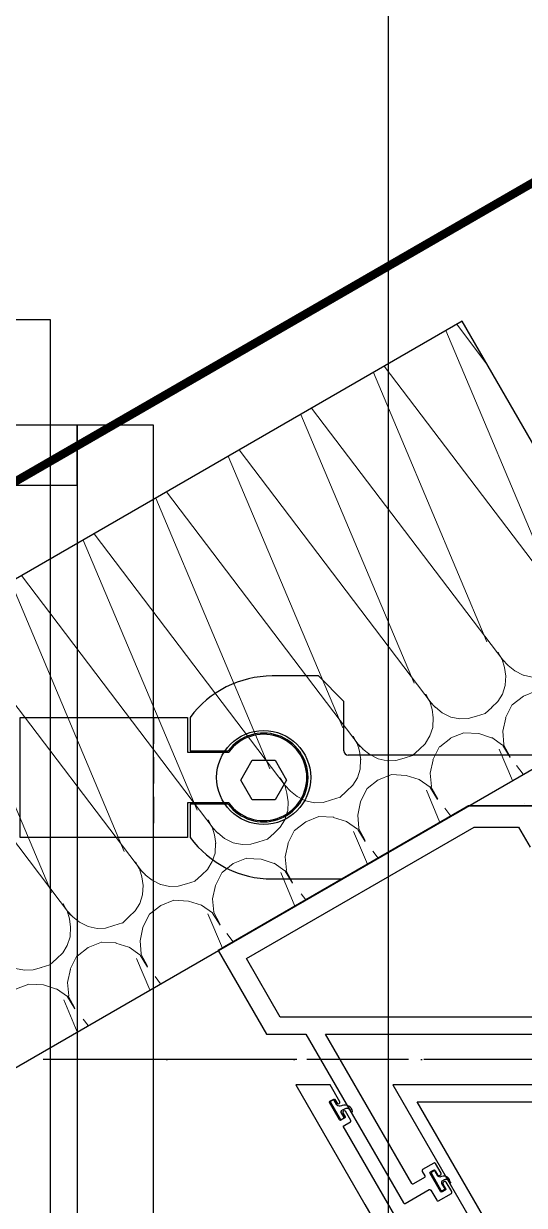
# Model space of a CAD drawing. Header units: millimetres. Extents: x 19684 to 58158, y -7929 to 13062.
# Drawn here: x 35997.3 to 36115.6, y 6654.5 to 6933.9 of the extents above; entities that cross this region are included whole.
import ezdxf

# ---------------------------------------------------------------- set-up
doc = ezdxf.new("R2010")
doc.units = ezdxf.units.MM
for name, pattern in [('ACAD_ISO04W100', [30, 24, -3, 0, -3]), ('HIDDEN', [0.375, 0.25, -0.125]), ('HIDDEN2', [0.1875, 0.125, -0.0625]), ('LG', [4.1, 4, 0.1]), ('T1-COLS-F10~F19$0$HIDDEN', [0.375, 0.25, -0.125])]:
    doc.linetypes.add(name, pattern=pattern)
for name, color, linetype in [('F-Alum', 4, 'Continuous'), ('F-center', 6, 'ACAD_ISO04W100'), ('F-Gaskets', 8, 'Continuous'), ('F_CONC', 7, 'Continuous'), ('F_MISC', 8, 'Continuous'), ('Hatch', 8, 'Continuous'), ('HIDDEN', 1, 'HIDDEN'), ('INSUL', 173, 'Continuous'), ('STEEL', 34, 'Continuous'), ('T1-COLS-F10~F19$0$0S-COLS', 90, 'T1-COLS-F10~F19$0$HIDDEN'), ('TC', 4, 'Continuous'), ('XINGCAI', 4, 'LG')]:
    doc.layers.add(name, color=color, linetype=linetype)
doc.styles.add('F-simhei', font='')
doc.styles.get('F-simhei').set_extended_font_data('SimHei')
doc.dimstyles.new('1c', dxfattribs={"dimtxt": 3, "dimasz": 2, "dimexe": 1, "dimexo": 2, "dimgap": 1.5, "dimtad": 1, "dimdec": 0, "dimzin": 12, "dimdsep": 46, "dimtxsty": 'F-simhei', "dimblk": 'ARCHTICK', "dimcen": 1, "dimclrd": 1, "dimclre": 1, "dimclrt": 7, "dimadec": 0, "dimazin": 0, "dimtfac": 1, "dimtdec": 0, "dimtix": 1, "dimtofl": 0, "dimtmove": 0, "dimatfit": 3, "dimfxl": 1, "dimtolj": 1, "dimtzin": 0, "dimarcsym": 1})

# ---------------------------------------------------------------- blocks, each defined once
blk = doc.blocks.new('_ArchTick')
at = {"color": 0, "linetype": 'ByBlock', "const_width": 0.15}
blk.add_lwpolyline([(-0.5, -0.5), (0.5, 0.5)], dxfattribs=at)
blk = doc.blocks.new('*D102')
at = {"layer": 'Defpoints', "color": 0, "transparency": 16777216}
for p in [(36012.73159057494, 6688.952530070666), (36389.21479223098, 6688.952530070652), (36369.66980186194, 6669.450212951277), (36404.52802419131, 6650.263562013193), (36828.75169216587, 5874.809604802495)]:
    blk.add_point(p, dxfattribs=at)
at = {"layer": 'Hatch', "color": 1, "lineweight": -2, "transparency": 16777216}
blk.add_line((36391.21479223098, 6688.95253007065), (36419.60557868645, 6688.95253007065), dxfattribs=at)
blk.add_arc((36358.40287123108, 6688.952530070652), 60.20270745535257, 300.0159999749046, 359.9999999999978, dxfattribs=at)
at = {"layer": 'Hatch', "color": 1, "lineweight": -2, "transparency": 16777216, "xscale": 2, "yscale": 2, "zscale": 2}
for p, rotation in [((36418.60557868644, 6688.95253007065), 89.99999999999775), ((36388.51878317973, 6636.823863941003), 210.0159999749046)]:
    blk.add_blockref('_ArchTick', p, dxfattribs=dict(at, rotation=rotation))
at = {"layer": 'Hatch', "color": 7, "transparency": 16777216, "insert": (36407.94586206585, 6660.358093559867), "char_height": 3, "attachment_point": 5, "rotation": 60.00799998745133, "style": 'F-simhei'}
blk.add_mtext('\\A1;59.98°', dxfattribs=at)
blk = doc.blocks.new('*D103')
at = {"layer": 'Defpoints', "color": 0, "transparency": 16777216}
for p in [(36405.21027546866, 6715.994228443624), (36379.23370322967, 6700.98697387515), (36414.62146739712, 6698.870781248097), (36012.73159057496, 6688.952530070666), (36389.214792231, 6688.952530070637)]:
    blk.add_point(p, dxfattribs=at)
at = {"layer": 'Hatch', "color": 1, "lineweight": -2, "transparency": 16777216}
for p, q in [((36406.94204695609, 6716.994712084321), (36408.69939966093, 6718.009974574132)), ((36391.21479223101, 6688.952530070637), (36416.48966708861, 6688.952530070634))]:
    blk.add_line(p, q, dxfattribs=at)
blk.add_arc((36358.40287121989, 6688.952530070641), 57.08679586872075, 359.9999999999957, 30.0159999953962, dxfattribs=at)
at = {"layer": 'Hatch', "color": 1, "lineweight": -2, "transparency": 16777216, "xscale": 2, "yscale": 2, "zscale": 2}
for p, rotation in [((36407.83351391721, 6717.509732753786), 120.0159999953962), ((36415.48966708861, 6688.952530070635), 269.9999999999957)]:
    blk.add_blockref('_ArchTick', p, dxfattribs=dict(at, rotation=rotation))
at = {"layer": 'Hatch', "color": 7, "transparency": 16777216, "insert": (36416.45636622887, 6704.516605265786), "char_height": 3, "attachment_point": 5, "rotation": 285.0079999976957, "style": 'F-simhei'}
blk.add_mtext('\\A1;30.02°', dxfattribs=at)
blk = doc.blocks.new('*U61')
at = {"layer": 'INSUL', "lineweight": 0}
h = blk.add_hatch(dxfattribs=at)
h.set_pattern_fill('岩棉', color=256, scale=99.99999999999997, style=0, pattern_type=2)
h.set_pattern_definition([(171.78891, (53.30000799999998, 199.0476189999999), (-673.201724156126, 100.0000024861342), [3.334188999999999, -696.8453999999997]), (146.908661, (56.22287299999998, 197.1428569999999), (-158.400404383208, 100.0000013838884), [3.488732999999999, -729.1451199999998]), (132.32733, (58.39144999999998, 194.761905), (-178.2004572863524, 199.9999991336095), [3.220505999999999, -673.0857999999997]), (114.796992, (59.71145299999998, 191.9047619999999), (-39.60010136608866, 99.99999941106624), [3.147327999999999, -327.32212]), (91.62022409999996, (59.80573899999999, 188.571429), (-19.80005000361191, 599.9999997105076), [3.334667, -696.9452999999999]), (82.82482490000001, (50.09428599999998, 111.428571), (138.6003494418545, 1099.99999703413), [77.75173799999997, -16250.113]), (97.17517500000001, (69.70576499999997, 111.428571), (-138.600352482837, 1099.999996651516), [77.75173799999997, -16250.113]), (88.37977579999999, (59.99431099999998, 188.571429), (19.80004305400807, 599.9999999021458), [3.334667, -696.9452999999999]), (65.203007, (60.08859699999998, 191.9047619999999), (39.60010129581893, 99.99999955872293), [3.147327999999999, -327.32212]), (47.67266910000001, (61.40860099999998, 194.761905), (178.2004567313951, 199.9999997012696), [3.220505999999999, -673.0857999999998]), (33.09133830000001, (63.57717799999998, 197.1428569999999), (158.4004028750618, 100.0000036376688), [3.488732999999999, -729.1451199999998]), (8.211089519999998, (66.50004199999998, 199.0476189999999), (673.2017245654225, 99.99999981557863), [3.334188999999999, -696.8453999999997]), (87.16616460000002, (49.99999999999999, 109.52381), (19.80004178584671, 300.0000003017781), [1.907093999999999, -398.5826499999998]), (103.901385, (50.47142999999998, 107.619048), (-79.2002026466053, 299.999999628344), [1.962234, -410.1069899999999]), (111.603615, (51.22571699999999, 105.714286), (-19.80005052895802, 99.99999996627344), [2.048674999999999, -105.5067399999999]), (122.761347, (52.45143499999999, 103.809524), (-59.40015357165493, 99.99999895630114), [2.265060999999999, -473.3977299999999]), (138.290552, (54.05429599999999, 102.380952), (-118.8003028617563, 100.0000020556397), [2.147087, -448.74108]), (152.003514, (55.84572899999998, 101.428571), (-178.2004575064848, 99.99999862560195), [2.028856999999999, -424.03119]), (166.477202, (57.82573399999998, 100.952381), (-396.0010138359245, 100.0000032088846), [2.036461999999999, -425.6205499999999]), (167.070755, (59.90002499999999, 100.47619), (-415.8010658158153, 99.99999981188664), [2.128248, -444.8038799999999]), (12.9292444, (59.90002499999999, 100.47619), (415.8010659680222, 99.99999935621646), [2.128248, -444.8038799999999]), (13.5227975, (61.97431599999998, 100.952381), (396.0010147085891, 99.99999975312379), [2.036461999999999, -425.6205499999998]), (27.9964853, (63.95432099999999, 101.428571), (198.0005052749504, 100.0000036439554), [2.028856999999999, -424.03119]), (41.709447, (65.74575499999997, 102.380952), (118.8003019456718, 100.0000029682972), [2.147086999999999, -448.7410799999997]), (57.23865219999999, (67.34861599999998, 103.809524), (198.0005044485323, 300.0000016678518), [2.265060999999999, -473.3977299999999]), (68.396384, (68.57433299999998, 105.714286), (19.80005041478078, 100.0000003570638), [2.048674999999999, -105.50674]), (76.098615, (69.32862099999998, 107.619048), (19.80005075413857, 99.99999951570955), [1.962233999999999, -410.1069899999998]), (92.83383529999998, (69.80005099999998, 109.52381), (-19.80005025124201, 299.9999998913793), [1.907094, -398.5826499999999])])
h.paths.add_polyline_path([(0, 0), (214.6384339713603, 0), (214.6384339713603, 99.99999999999997), (0, 99.99999999999997)])
at = {"layer": 'INSUL'}
blk.add_lwpolyline([(0, 0), (214.6384339713603, 0), (214.6384339713603, 99.99999999999997), (0, 99.99999999999997)], close=True, dxfattribs=at)
blk = doc.blocks.new('T1-COLS-F10~F19$0$COLS-T1-1000x1000x30')
at = {"layer": 'Defpoints', "color": 8}
blk.add_lwpolyline([(-675.0000000046566, 675), (674.9999999953434, 675), (674.9999999953434, -675), (-675.0000000046566, -675)], close=True, dxfattribs=at)
blk = doc.blocks.new('A$C39ed5322')
at = {"layer": 'T1-COLS-F10~F19$0$0S-COLS', "rotation": 350.4236160359932}
blk.add_blockref('T1-COLS-F10~F19$0$COLS-T1-1000x1000x30', (1216.214281335473, 957.6087823351845), dxfattribs=at)
blk = doc.blocks.new('br-2')
at = {"layer": 'Hatch'}
blk.add_line((-6.237339794257423, -61.57099192579335), (-6.236148150353984, -61.57099433249095), dxfattribs=at)
blk.add_line((-6.237339794257423, -61.57099192579335), (-6.236148150353984, -61.57099433249095), dxfattribs=at)
at = {"layer": 'HIDDEN', "ltscale": 25}
for p, q in [((14.19248624494503, 44.0538971267888), (-14.19248627658817, 44.05389711691532)), ((-14.81259596154268, 26.05389711668249), (13.57237655999052, 26.05389712788019)), ((14.19248624494503, 26.0538971267888), (-14.19248627658817, 26.05389711691532))]:
    blk.add_line(p, q, dxfattribs=at)
at = {"layer": 'STEEL', "ltscale": 250}
for p, q in [((-5.293866940730368, 2.698399788016104), (-0.6201099793470348, 5.39679343647731)), ((-0.6201099793470348, 5.39679343647731), (4.053649193272577, 2.698395968705881)), ((-5.293867650849279, -2.698396496904024), (-5.293866940730368, 2.698399788016104)), ((4.053649193272577, 2.698395968705881), (4.053649195149774, -2.698396536507062)), ((-0.6201105183718028, -5.396792786814331), (-5.293867650849279, -2.698396496904024)), ((4.053649195149774, -2.698396536507062), (-0.6201105183718028, -5.396792786814331))]:
    blk.add_line(p, q, dxfattribs=at)
blk.add_circle((0, 0), 11.1125, dxfattribs=at)
at = {"layer": 'TC'}
blk.add_line((-23.99999999892316, -6.282252407690976), (-23.99999999892316, -18.05593629071518), dxfattribs=at)
blk.add_arc((-22.99999999892316, -18.05593629071518), 1, 180, 210.0160000000166, dxfattribs=at)
at = {"layer": 'XINGCAI'}
for p, q in [((-14.19248628755304, 57.55389711872704), (14.19248623399471, 57.55389711874159)), ((-14.1924862737942, 18.00778670964064), (-14.19248628755304, 57.55389711872704)), ((14.19248623399471, 57.55389711874159), (14.19248624774627, 18.00778671950684)), ((-6.000000007858034, 18.00778671249282), (-14.1924862737942, 18.00778670964064)), ((-6.303556855506031, 17.3538971179878), (-14.1924862699816, 17.35389711523749)), ((-6.303556852399197, 8.397331186082738), (-6.303556855506031, 17.3538971179878)), ((-6.000000004460162, 8.24863625010039), (-6.000000007858034, 18.00778671249282)), ((14.19248624774627, 18.00778671950684), (5.999999992141966, 18.00778671666922)), ((5.999999992141966, 18.00778671666922), (5.99999999487045, 8.248636253440054)), ((14.2017719525029, 17.34708436259098), (6.301930209818238, 17.3470843597679)), ((6.301930209818238, 17.3470843597679), (6.301930212932348, 8.398551991274871)), ((-24.00000000249565, -2.000000163039658), (-23.99999999069041, -15.08346253064519)), ((23.9999999931606, -4.24902568860125), (23.9999999923748, -1.999999988060154)), ((23.99999999661668, -12.9383331009376), (23.9999999931606, -4.24902568860125)), ((17.99999999870488, -18.93833310303307), (23.99999999661668, -12.9383331009376)), ((-23.86588574260168, -18.55617811113189), (-6.850037270080065, -48.00949450260669)), ((6.284076968498994, -18.93833310998889), (17.99999999870488, -18.93833310303307)), ((5.284076968862792, -154.8087211697057), (5.28407696884824, -19.93833310998889)), ((-6.715923013762222, -48.50973632325622), (-6.71592303115176, -154.8087211696838)), ((-6.215923031144484, -155.3087211696911), (4.78407696884824, -155.3087211696984))]:
    blk.add_line(p, q, dxfattribs=at)
for centre, radius, start, end in [((-2.430169843137264e-09, -2.000000000029104), 24.00000000006778, 126.2531223188264, 180.0000003893675), ((-7.690687198191881e-09, -1.999999996398401), 24.00000000006413, 2.001031983402173e-08, 53.71938323664897), ((-3.223249223083258e-09, -1.455191522836685e-11), 10.49999999998701, 126.894162505328, 53.11693535764977), ((-2.495653461664915e-09, -7.275957614183426e-11), 10.20000000054822, 126.0318790839839, 53.96812094795318), ((6.28407696884824, -19.93833310998889), 1, 90.0000000200103, 180), ((-7.715923013762222, -48.50973632302339), 1, 359.9999999866598, 30.01600000001663), ((-6.215923031144484, -154.8087211696911), 0.500000000007276, 179.9999999991662, 270), ((4.784076968859154, -154.8087211696984), 0.5, 269.9999999987493, 359.9999999991662)]:
    blk.add_arc(centre, radius, start, end, dxfattribs=at)
blk = doc.blocks.new('A$C5270a8c3')
at = {"layer": 'F-Gaskets'}
blk.add_lwpolyline([(-9.579323824960738, 288.0740039305238), (-9.829469747215626, 288.5069900966773, 0.414213562373095), (-10.17096748507174, 288.5983919364662), (-14.06749662612856, 286.347278732821, 0.414213562373095), (-14.15889846584469, 286.0057809949503), (-13.9087525436189, 285.5727948288259, 0.4142135623732282), (-13.56725480573368, 285.4813929890806), (-12.48483268465498, 286.1067327826604, -0.3306539538451885), (-11.80183720900095, 285.5428164651239), (-11.65186865869327, 285.2832307518402, -0.5173964972509594), (-12.11207826808095, 283.9067942635593, 0.2759327187054382), (-12.31462328844646, 283.8174039031437, 0.7886358641544985), (-12.22553042783693, 283.4032130804408, 0.4573379824077483), (-10.86199179421237, 285.8272901089804), (-10.93595146528969, 286.0430582854751, -0.2712466780563881), (-10.75314778581378, 287.1071663991461), (-9.670725664735073, 287.7325061927259, 0.414213562373095)], format="xyb", close=True, dxfattribs=at)
at = {"layer": 'TC', "color": 3}
blk.add_line((150.0000000000291, 348.4654341162386), (-149.9999999999709, 348.4654341162386), dxfattribs=at)
for points in [[(-174.9999999999709, 434.0005943000506), (175.0000000000291, 434.0005943000506), (175.0000000000291, 354.882654668043), (-174.9999999999709, 354.882654668043)], [(-149.9999999999709, 330.4654341162386), (150.0000000000291, 330.4654341162386), (150.0000000000291, 410.4654341162386), (-149.9999999999709, 410.4654341162386)], [(150.0000000000291, 410.4654341162386), (135.8394970981171, 410.4654341162386), (135.8394970981171, 348.4654341162386), (150.0000000000291, 348.4654341162386)]]:
    blk.add_lwpolyline(points, close=True, dxfattribs=at)
at = {"layer": 'TC'}
blk.add_blockref('br-2', (66.71592302490899, 304.4115369956271), dxfattribs=at)

msp = doc.modelspace()

# ---------------------------------------------------------------- hatches: boundary and pattern name
at = {"layer": 'F_CONC', "true_color": 0x636466}
h = msp.add_hatch(dxfattribs=at)
h.set_pattern_fill('AR-CONC', color=251, scale=50.00000000000001, angle=89.99999999999994)
h.set_pattern_definition([(139.9999999999999, (-24206.97169666632, 13471.6862466313), (31.37606749129784, 358.6300913003768), [37.5, -412.5000000000001]), (84.99999999999994, (-24206.97169666632, 13471.6862466313), (-376.096066850006, -69.37566680649972), [30.00000000000001, -330.0000000000001]), (190.4514444599999, (-24204.35702466631, 13501.5720871313), (-344.7199954843146, 289.2544233635563), [31.87009599999997, -350.5710559999995]), (136.1841999999999, (-24306.97169666631, 13471.6862466313), (82.75964039653869, 533.6206653357863), [56.24999999999999, -618.7499999999999]), (186.6356354899999, (-24300.07504316631, 13516.1546191313), (-487.059300387275, 467.3309728371147), [47.805171, -525.8568799999999]), (81.18416398999993, (-24306.97169666631, 13471.6862466313), (-487.0593001349948, 467.3309725273871), [44.99999999999994, -495.0000004999995]), (110.9999999999999, (-24281.97169666631, 13521.6862466313), (201.3094453326697, 298.4535260592308), [37.49999999999997, -412.4999999999998]), (55.99999999999996, (-24281.97169666631, 13521.6862466313), (-362.5750225234265, 121.6576659607912), [30, -329.9999999999999]), (161.45144474, (-24265.19590966631, 13546.55737363131), (-161.2655764031766, 420.1111883649858), [31.87009500000001, -350.5710560000001]), (127.4999999999999, (-24206.97169666632, 13471.6862466313), (-166.4469269156558, 6.079927658645469), [0, -325.9999999999998, 0, -334.9999999999998, 0, -331.2499999999998]), (97.49999999999993, (-24206.97169666632, 13471.6862466313), (-197.2058559411801, 131.5347687210745), [0, -191, 0, -318.5000000000001, 0, -126.25]), (57.49999999999992, (-24206.97169666632, 13360.1862466313), (11.27743586719009, 266.9112180862045), [0, -125, 0, -390.0000000000001, 0, -517.5000000000001]), (47.49999999999994, (-24206.97169666632, 13310.1862466313), (-50.05249116615864, 291.5930846711933), [0, -162.4999999999999, 0, -258.9999999999998, 0, -367.4999999999998])])
h.paths.add_polyline_path([(36554.99870586354, 4148.996434347129), (35905.27031486342, 5273.633616068852), (36554.99870586354, 5648.996434347129), (35905.27031486342, 6773.633616068852), (36554.99870586354, 7148.996434347129), (35908.40287121994, 8268.211366584925), (34588.15034172446, 8268.211366584925), (34588.15034172446, 3980.558270492074)])

# ---------------------------------------------------------------- linework, layer by layer
at = {"color": 251, "linetype": 'HIDDEN2', "ltscale": 120, "true_color": 0x636466}
msp.add_xline((36035.69610629725, 6688.952530070666), (-1, 6.123233995736766e-17), dxfattribs=at)
at = {"layer": 'F-Alum', "flags": 128}
msp.add_lwpolyline([(36306.20349866045, 6748.952530070645), (36102.43295796795, 6748.952530070659), (36102.43295796795, 6748.952530070659), (36043.22905020128, 6714.749090631092), (36054.66597194668, 6694.952530070652), (36063.97186445259, 6694.952530070652), (36087.01305317519, 6655.069745341978, 0.4142135623766618), (36087.42289144443, 6654.960052164919), (36093.07439567742, 6658.225054257862, -0.4142135623699153), (36093.48423394666, 6658.115361080818), (36094.89468607488, 6655.673961061111, 0.4142135623816151), (36095.30452434411, 6655.564267884161), (36098.35837134608, 6657.328544515789, 0.4142135623745477), (36098.46806452308, 6657.738382785028), (36097.16254827449, 6659.998145687379, 0.4142135623716424), (36096.75271000525, 6660.107838864416, 0.4773127499579557), (36096.36846417494, 6659.539385304299), (36096.98583984886, 6658.470748551335, -0.4142135623788424), (36096.87614667186, 6658.060910282096), (36096.20455196867, 6657.672914799703, -0.414213562372367), (36095.79471369943, 6657.782607976726), (36093.34229649319, 6662.027581128074, -0.4142135623726345), (36093.45198967022, 6662.437419397298), (36094.12358437338, 6662.825414879706, -0.4142135623723672), (36094.53342264255, 6662.715721702669), (36095.15079831657, 6661.64708494972, 0.4142135623747425), (36095.56063658576, 6661.537391772741, 0.4302829533754713), (36095.94488241617, 6662.10584533283), (36094.63936616752, 6664.365608235188, 0.414213562374017), (36094.22952789834, 6664.475301412182), (36091.57272294618, 6662.940404972062, 0.4142135623726345), (36091.46302976914, 6662.530566702844), (36092.08040544308, 6661.461929949888, -0.4142135623762751), (36091.97071226608, 6661.052091680656), (36089.38570895931, 6659.55867667836, -0.4142135623747425), (36088.97587069011, 6659.668369855317), (36068.59141157775, 6694.952530070652), (36222.31035994532, 6694.952530070637)], format="xyb", dxfattribs=at)
at = {"layer": 'F-Alum'}
for points in [[(36238.5563849205, 6698.952530070652), (36057.92003565023, 6698.952530070652), (36049.90262903288, 6712.830134476964), (36103.77345221306, 6743.952530070652), (36114.25092853109, 6743.952530070652), (36117.00873743895, 6739.178943936757)], [(36115.293585, 6635.618088184347), (36090.2597127085, 6678.952530070652), (36222.58561737324, 6678.952530070652), (36248.58313734698, 6633.95253007063)]]:
    msp.add_lwpolyline(points, dxfattribs=at)
for points in [[(36095.47200894339, 6633.952530070652), (36072.77811439848, 6673.234171381278), (36074.521745421, 6674.241506544146, 0.4142135623730929), (36074.59487420563, 6674.514732056959), (36073.31845956447, 6676.72412198774, 0.3709827811931274), (36072.87792885738, 6676.749109613906, 0.3709827812267922), (36072.67952350743, 6676.354994145448), (36073.21768246391, 6675.423476328797, -0.4142135623730955), (36073.14455367925, 6675.150250815968), (36072.21303586258, 6674.61209185949, -0.4142135623730929), (36071.93981034979, 6674.685220644118), (36069.55601218171, 6678.81141874614, -0.4142135623730955), (36069.6291409664, 6679.084644258917), (36070.56065878305, 6679.622803215439, -0.4142135623730929), (36070.83388429588, 6679.549674430746), (36071.37204325236, 6678.618156614109, 0.3865063722468609), (36071.8090887279, 6678.599201694968, 0.3865063722211906), (36072.01097930941, 6678.987284456416), (36069.72016704162, 6682.952530070652), (36061.59864393919, 6682.952530070652), (36077.90541163859, 6654.726585931719), (36092.7956679054, 6628.952530070659)], [(36240.91286329562, 6653.619454549676), (36231.33290196498, 6670.201738565425, -0.4142135623730994), (36231.40603074969, 6670.474964078254), (36234.2543567375, 6672.120506561718, 0.4142135623730994), (36234.32748552218, 6672.393732074539), (36233.05107088105, 6674.603122005283, 0.3710010212546213), (36232.61084868086, 6674.627575626248, 0.371001021328883), (36232.41213482402, 6674.233994162954), (36232.95029378046, 6673.302476346355, -0.4142135623730903), (36232.87716499576, 6673.029250833511), (36231.94564717917, 6672.491091877011, -0.4142135623730993), (36231.67242166631, 6672.564220661676), (36229.28862349829, 6676.690418763697, -0.4142135623730929), (36229.36175228294, 6676.963644276482), (36230.29327009961, 6677.501803232961, -0.4142135623730957), (36230.56649561242, 6677.428674448311), (36231.10465456895, 6676.497156631645, 0.3247510042344253), (36231.55479865196, 6676.455528882936, 0.3247510042185825), (36231.74359062598, 6676.866284473981), (36230.72863769539, 6678.623101352052), (36226.46768980403, 6678.623101352059), (36223.96648070223, 6682.952530070652), (36084.48419440025, 6682.952530070659), (36112.79260503829, 6633.952530070623)]]:
    msp.add_lwpolyline(points, format="xyb", dxfattribs=at)
at = {"layer": 'F-center'}
msp.add_line((36389.214792231, 6688.952530070637), (36012.73159057496, 6688.952530070666), dxfattribs=at)
at = {"layer": 'F-Gaskets'}
for points in [[(36070.32886728967, 6679.3732062458), (36069.89588112351, 6679.123060323553, 0.414213562373095), (36069.80447928372, 6678.781562585689), (36072.05559248737, 6674.885033444632, 0.414213562373095), (36072.39709022524, 6674.793631604924), (36072.83007639136, 6675.043777527149, 0.4142135623732282), (36072.92147823111, 6675.385275265027), (36072.29613843753, 6676.467697386106, -0.3306539538451885), (36072.86005475507, 6677.150692861767), (36073.11964046835, 6677.300661412068, -0.5173964972509594), (36074.49607695663, 6676.84045180268, 0.2759327187054382), (36074.58546731705, 6676.637906782322, 0.7886358641544985), (36074.99965813975, 6676.726999642924, 0.4573379824077483), (36072.57558111121, 6678.090538276549), (36072.35981293472, 6678.016578605479, -0.2712466780563881), (36071.29570482104, 6678.199382284947), (36070.67036502746, 6679.281804406026, 0.414213562373095)], [(36094.17059036304, 6662.599132984898), (36093.73760419689, 6662.348987062651, 0.414213562373095), (36093.64620235711, 6662.007489324838), (36095.89731556076, 6658.110960183774, 0.414213562373095), (36096.2388132986, 6658.019558344029), (36096.67179946473, 6658.269704266277, 0.4142135623732282), (36096.76320130446, 6658.611202004118), (36096.13786151089, 6659.693624125211, -0.414213562373095), (36096.32066519041, 6660.376619600851), (36096.58025090369, 6660.526588151151, -0.5173964972509594), (36097.95668739199, 6660.066378541793, 0.2759327187054382), (36098.04607775241, 6659.863833521449, 3.515715369233612), (36098.07915593708, 6659.952926382022, 0.517861652738643), (36096.0361915466, 6661.316465015625), (36095.82042337007, 6661.24250534457, -0.414213562373095), (36095.13742789441, 6661.42530902406), (36094.51208810084, 6662.507731145124, 0.414213562373095)]]:
    msp.add_lwpolyline(points, format="xyb", close=True, dxfattribs=at)
at = {"layer": 'F_CONC', "const_width": 2}
msp.add_lwpolyline([(36554.99870586354, 4148.996434347129), (35905.27031486342, 5273.633616068852), (36554.99870586354, 5648.996434347129), (35905.27031486342, 6773.633616068852), (36554.99870586354, 7148.996434347129), (35908.40287121994, 8268.211366584925), (34588.15034172446, 8268.211366584925), (34588.15034172446, 3980.558270492074), (36554.99870586354, 4148.996434347129)], dxfattribs=at)

# ---------------------------------------------------------------- block references
at = {"rotation": 99.5763839640067}
msp.add_blockref('A$C39ed5322', (36554.99870593653, 5648.99643422079), dxfattribs=at)
at = {"extrusion": (-1.065408628968299e-20, -4.267834470774296e-07, 0.999999999999909), "rotation": 89.99999998677274}
msp.add_blockref('A$C5270a8c3', (36358.40285346871, 6688.952530074896, -0.002854734218123306), dxfattribs=at)
at = {"layer": 'F_MISC', "ltscale": 18000, "extrusion": (2.185808664930995e-07, -3.783422818376476e-07, 0.9999999999999046), "rotation": 30.01644321523884}
msp.add_blockref('*U61', (35965.06465556385, 6669.590856407445, 0.005337886776781725), dxfattribs=at)

# ---------------------------------------------------------------- dimensions: what is measured, and where the dimension line sits
at = {"layer": 'Hatch'}
for base, line1, line2, picture, middle in [((36414.62146739712, 6698.870781248097), ((36379.23370322967, 6700.986973875151), (36405.21027546866, 6715.994228443626)), ((36389.214792231, 6688.952530070637), (36012.73159057496, 6688.952530070666)), '*D103', (36416.45636622887, 6704.516605265788)), ((36404.52802419131, 6650.263562013193), ((36828.75169216587, 5874.809604802496), (36369.66980186194, 6669.450212951277)), ((36389.21479223098, 6688.952530070652), (36012.73159057494, 6688.952530070666)), '*D102', (36407.94586206585, 6660.358093559862))]:
    dim = msp.add_angular_dim_2l(base=base, line1=line1, line2=line2, dimstyle='1c', override={"dimdec": 1, "dimadec": 2, "dimtdec": 1}, dxfattribs=at)
    dim.commit()
    dim.dimension.update_dxf_attribs({"geometry": picture, "text_midpoint": middle})

doc.saveas('drawing.dxf')
